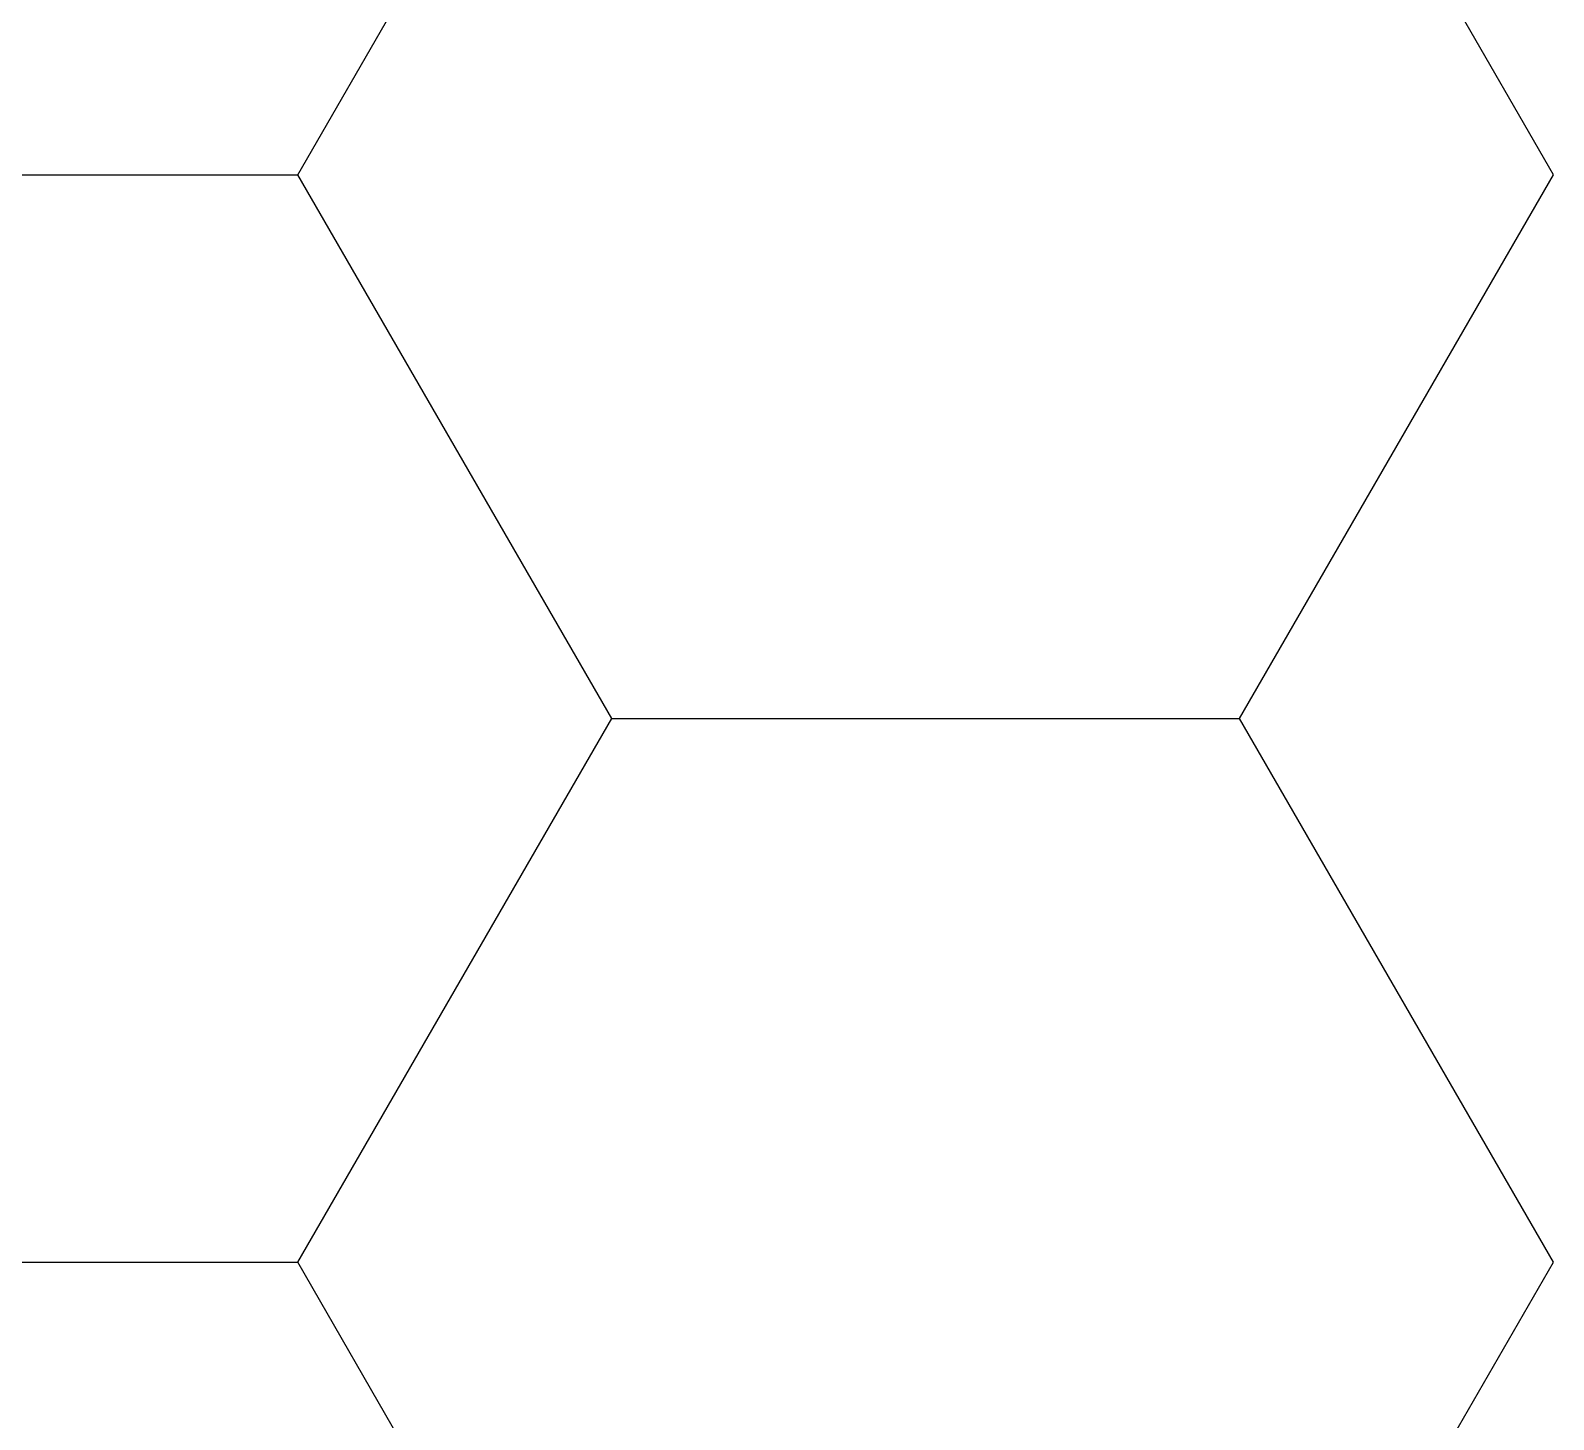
# Model space of a CAD drawing. Extents: x 0 to 21025, y 0 to 14850.
# Drawn here: x 5995.5 to 6056.2, y 12442.6 to 12497.9 of the extents above; entities that cross this region are included whole.
import ezdxf

# ---------------------------------------------------------------- set-up
doc = ezdxf.new("R2010")
doc.units = 0
doc.header["$LTSCALE"] = 175
doc.layers.get('0').update_dxf_attribs({"linetype": 'CONTINUOUS'})
doc.layers.add('SCHRAFFUR', color=2, linetype='CONTINUOUS')

# ---------------------------------------------------------------- blocks, each defined once
blk = doc.blocks.new('*X7')
at = {"color": 0}
for p, q in [((5575.000004, 11691.342949), (5587.500004, 11712.993584)), ((5624.999959, 11691.342928), (5612.499959, 11712.993563)), ((5550, 11691.3429), (5575, 11691.3429)), ((5587.49996, 11669.692293), (5574.99996, 11691.342928)), ((5612.500004, 11669.692314), (5625.000004, 11691.342949)), ((5575.000004, 11648.041679), (5587.500004, 11669.692314)), ((5587.5, 11669.692265), (5612.5, 11669.692265)), ((5624.99996, 11648.041658), (5612.49996, 11669.692293)), ((5550, 11648.04163), (5575, 11648.04163)), ((5587.49996, 11626.391023), (5574.99996, 11648.041658)), ((5612.500004, 11626.391044), (5625.000004, 11648.041679))]:
    blk.add_line(p, q, dxfattribs=at)

msp = doc.modelspace()

# ---------------------------------------------------------------- block references
at = {"layer": 'SCHRAFFUR'}
msp.add_blockref('*X7', (431.15625, 800.782507), dxfattribs=at)

doc.saveas('drawing.dxf')
